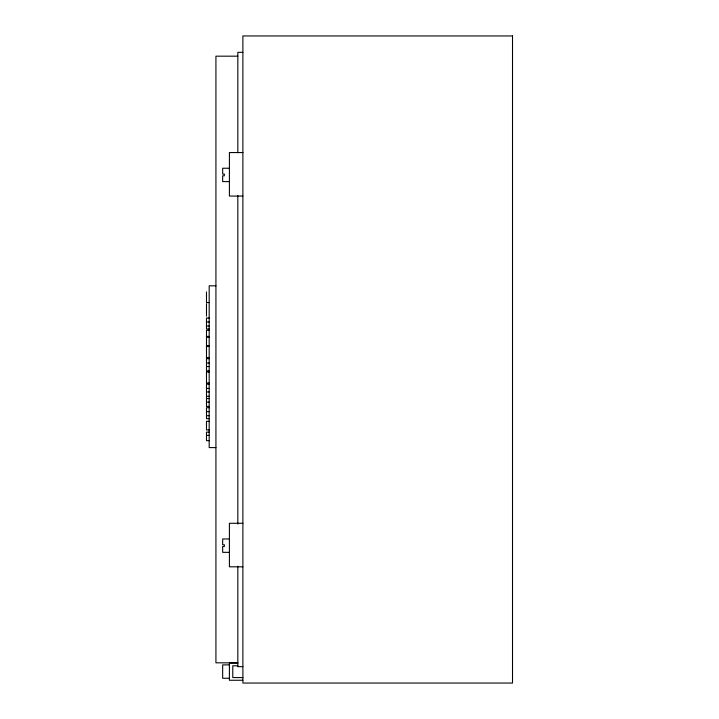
<?xml version="1.0" encoding="UTF-8"?>
<svg xmlns="http://www.w3.org/2000/svg" width="719" height="719" viewBox="0 0 719 719"><rect width="100%" height="100%" fill="white"/><g stroke="black" fill="none" stroke-linecap="round" stroke-linejoin="round"><path stroke-width="1.08" d="M242.887 52.343L237.827 52.343L237.827 152.787M237.827 56.172L215.925 56.172L215.925 662.828L237.827 662.828M242.887 152.554L229.406 152.554L229.406 196.071L242.887 196.071M229.406 168.237L222.665 168.237L222.665 174.052L224.346 174.052L224.346 175.813L222.665 175.778L222.665 181.601L229.406 181.601M215.925 285.82L209.184 285.82L209.184 447.595L215.925 447.595M209.184 302.555L206.488 302.555L206.488 291.932M209.184 318.023L206.488 318.023L206.488 329.005L209.184 329.005M206.488 321.977L209.184 321.977M206.488 326.067L209.184 326.067M209.184 330.282L206.488 330.282L206.488 383.587L209.184 383.533M206.488 336.429L209.184 336.429M206.488 336.609L209.184 336.609M206.488 336.726L209.184 336.726M206.488 336.887L209.184 336.887M206.488 345.857L209.184 345.857M206.488 346.001L209.184 346.001M206.488 346.145L209.184 346.145M206.488 346.288L209.184 346.279M206.488 346.486L209.184 346.486M206.488 357.846L209.184 357.873M206.488 358.17L209.184 358.17M206.488 358.691L209.184 358.691M206.488 363.014L209.184 363.014M206.488 366.528L209.184 366.528M206.488 370.86L209.184 370.86M206.488 372.002L209.184 372.136M206.488 383.146L209.184 383.173M206.488 383.389L209.184 383.389M209.184 384.108L206.488 384.036L206.488 406.415L209.184 406.415M206.488 388.44L209.184 388.44M206.488 391.954L209.184 391.954M206.488 396.277L209.184 396.277M206.488 398.578L209.184 398.578M206.488 402.092L209.184 402.092M209.184 407.691L206.488 407.691L206.488 418.674L209.184 418.674M206.488 411.645L209.184 411.645M206.488 415.735L209.184 415.735M209.184 421.28L206.488 421.28L206.488 429.944L209.184 429.944M209.184 432.128L206.488 432.128L206.488 440.684L209.184 440.684M206.488 435.346L209.184 435.346M242.887 523.288L229.406 523.288L229.406 566.806L242.887 566.806M229.406 538.971L222.665 538.971L222.665 544.786L224.346 544.759L224.346 546.548L222.665 546.512L222.665 552.336L229.406 552.336M237.827 663.008L229.406 663.008L229.406 680.255L242.887 680.255M229.406 664.886L222.665 664.886L222.665 678.26L229.406 678.26M237.827 665.776L232.776 665.776L232.776 677.568L242.887 677.568M242.887 666.657L237.827 666.657L237.827 566.212M237.827 195.478L237.827 524.025M206.488 303.697L206.488 316.117M512.512 35.95L242.887 35.95L242.887 683.05L512.512 683.05L512.512 35.95"/></g></svg>
